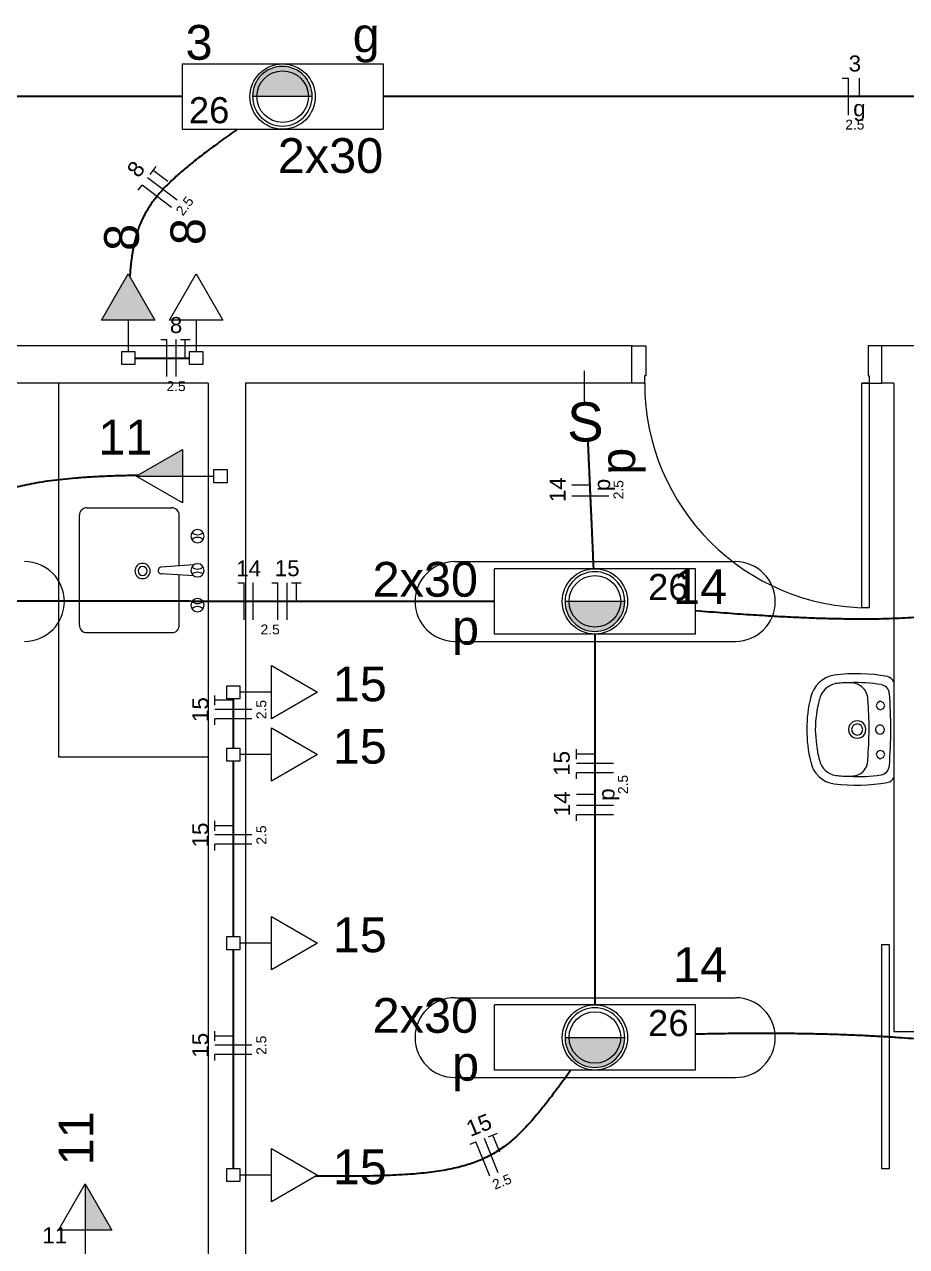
# Model space of a CAD drawing. Header units: millimetres. Extents: x 0 to 356, y -3 to 174.
# Drawn here: x 67.66 to 74.82, y 23.16 to 33.08 of the extents above; entities that cross this region are included whole.
import ezdxf

# ---------------------------------------------------------------- set-up
doc = ezdxf.new("R2010")
doc.units = ezdxf.units.MM
doc.header["$LTSCALE"] = 0.5
doc.header["$MEASUREMENT"] = 0
for name, color, linetype, lineweight in [('Arquitetura', 8, 'Continuous', 5), ('EL-Condutos', 4, 'Continuous', 30), ('EL-Fios', 9, 'Continuous', 20), ('EL-Textos fios', 7, 'Continuous', 20), ('EL-Textos pontos', 5, 'Continuous', 20), ('P-SIMBOL', 5, 'Continuous', 20)]:
    doc.layers.add(name, color=color, linetype=linetype, lineweight=lineweight)
doc.styles.add('Arial', font='arial.ttf')

msp = doc.modelspace()

# ---------------------------------------------------------------- hatches: boundary and pattern name
at = {"layer": 'Arquitetura', "linetype": 'Continuous'}
for points in [[(69.752, 32.739), (69.731, 32.738), (69.71, 32.735), (69.69, 32.731), (69.669, 32.724), (69.65, 32.716), (69.631, 32.706), (69.613, 32.695), (69.597, 32.682), (69.581, 32.668), (69.567, 32.652), (69.554, 32.636), (69.542, 32.618), (69.533, 32.599), (69.525, 32.579), (69.518, 32.559), (69.514, 32.539), (69.511, 32.518), (69.51, 32.497), (69.51, 32.496), (69.51, 32.496), (69.51, 32.496), (69.51, 32.496), (69.51, 32.496), (69.51, 32.496), (69.51, 32.496), (69.51, 32.496), (69.51, 32.496), (69.51, 32.496), (69.51, 32.496), (69.51, 32.496), (69.51, 32.496), (69.51, 32.496), (69.51, 32.496), (69.51, 32.496), (69.51, 32.496), (69.51, 32.496), (69.51, 32.496), (69.51, 32.496), (69.51, 32.496), (69.51, 32.496), (69.51, 32.496), (69.51, 32.496), (69.51, 32.496), (69.51, 32.496), (69.51, 32.496), (69.51, 32.496), (69.51, 32.496), (69.51, 32.496), (69.51, 32.496), (69.51, 32.496), (69.51, 32.496), (69.51, 32.496), (69.51, 32.496), (69.51, 32.496), (69.51, 32.496), (69.51, 32.496), (69.51, 32.496), (69.51, 32.496), (69.51, 32.496), (69.51, 32.496), (69.51, 32.496), (69.51, 32.496), (69.51, 32.496), (69.51, 32.496), (69.51, 32.496), (69.51, 32.496), (69.51, 32.496), (69.51, 32.496), (69.51, 32.496), (69.51, 32.496), (69.51, 32.496), (69.51, 32.496), (69.51, 32.496), (69.51, 32.496), (69.51, 32.496), (69.51, 32.496), (69.51, 32.496), (69.51, 32.496), (69.51, 32.496), (69.51, 32.496), (69.51, 32.496), (69.51, 32.496), (69.51, 32.496), (69.51, 32.496), (69.51, 32.496), (69.51, 32.496), (69.51, 32.496), (69.51, 32.496), (69.51, 32.496), (69.51, 32.496), (69.51, 32.496), (69.995, 32.494), (69.995, 32.496), (69.995, 32.496), (69.995, 32.496), (69.995, 32.496), (69.995, 32.496), (69.995, 32.496), (69.995, 32.496), (69.995, 32.496), (69.995, 32.496), (69.995, 32.496), (69.995, 32.496), (69.995, 32.496), (69.995, 32.496), (69.995, 32.496), (69.995, 32.496), (69.995, 32.496), (69.995, 32.496), (69.995, 32.496), (69.995, 32.496), (69.995, 32.496), (69.995, 32.496), (69.995, 32.496), (69.995, 32.496), (69.995, 32.496), (69.995, 32.496), (69.995, 32.496), (69.995, 32.496), (69.995, 32.496), (69.995, 32.496), (69.995, 32.496), (69.995, 32.496), (69.995, 32.496), (69.995, 32.496), (69.995, 32.496), (69.995, 32.496), (69.995, 32.496), (69.995, 32.496), (69.995, 32.496), (69.995, 32.496), (69.995, 32.496), (69.995, 32.496), (69.995, 32.496), (69.995, 32.496), (69.995, 32.496), (69.995, 32.496), (69.995, 32.496), (69.995, 32.496), (69.995, 32.496), (69.995, 32.496), (69.995, 32.496), (69.995, 32.496), (69.995, 32.496), (69.995, 32.496), (69.995, 32.496), (69.995, 32.496), (69.995, 32.496), (69.995, 32.496), (69.995, 32.496), (69.995, 32.496), (69.995, 32.496), (69.995, 32.496), (69.995, 32.496), (69.995, 32.496), (69.995, 32.496), (69.995, 32.496), (69.995, 32.496), (69.995, 32.496), (69.995, 32.496), (69.995, 32.496), (69.995, 32.496), (69.995, 32.496), (69.995, 32.496), (69.995, 32.496), (69.995, 32.497), (69.994, 32.518), (69.991, 32.539), (69.986, 32.559), (69.98, 32.579), (69.972, 32.599), (69.962, 32.618), (69.951, 32.636), (69.938, 32.652), (69.924, 32.668), (69.908, 32.682), (69.891, 32.695), (69.873, 32.706), (69.855, 32.716), (69.835, 32.724), (69.815, 32.731), (69.794, 32.735), (69.773, 32.738), (69.752, 32.739), (69.752, 32.739)], [(72.289, 28.153), (72.31, 28.154), (72.331, 28.157), (72.352, 28.161), (72.372, 28.168), (72.392, 28.176), (72.411, 28.185), (72.428, 28.197), (72.445, 28.21), (72.461, 28.224), (72.475, 28.239), (72.488, 28.256), (72.499, 28.274), (72.509, 28.293), (72.517, 28.312), (72.523, 28.332), (72.528, 28.353), (72.531, 28.374), (72.532, 28.395), (72.532, 28.396), (72.532, 28.396), (72.532, 28.396), (72.532, 28.396), (72.532, 28.396), (72.532, 28.396), (72.532, 28.396), (72.532, 28.396), (72.532, 28.396), (72.532, 28.396), (72.532, 28.396), (72.532, 28.396), (72.532, 28.396), (72.532, 28.396), (72.532, 28.396), (72.532, 28.396), (72.532, 28.396), (72.532, 28.396), (72.532, 28.396), (72.532, 28.396), (72.532, 28.396), (72.532, 28.396), (72.532, 28.396), (72.532, 28.396), (72.532, 28.396), (72.532, 28.396), (72.532, 28.396), (72.532, 28.396), (72.532, 28.396), (72.532, 28.396), (72.532, 28.396), (72.532, 28.396), (72.532, 28.396), (72.532, 28.396), (72.532, 28.396), (72.532, 28.396), (72.532, 28.396), (72.532, 28.396), (72.532, 28.396), (72.532, 28.396), (72.532, 28.396), (72.532, 28.396), (72.532, 28.396), (72.532, 28.396), (72.532, 28.396), (72.532, 28.396), (72.532, 28.396), (72.532, 28.396), (72.532, 28.396), (72.532, 28.396), (72.532, 28.396), (72.532, 28.396), (72.532, 28.396), (72.532, 28.396), (72.532, 28.396), (72.532, 28.396), (72.532, 28.396), (72.532, 28.396), (72.532, 28.396), (72.532, 28.396), (72.532, 28.396), (72.532, 28.396), (72.532, 28.396), (72.532, 28.396), (72.532, 28.396), (72.532, 28.396), (72.532, 28.396), (72.532, 28.396), (72.532, 28.396), (72.532, 28.396), (72.532, 28.396), (72.532, 28.396), (72.532, 28.396), (72.047, 28.397), (72.047, 28.396), (72.047, 28.396), (72.047, 28.396), (72.047, 28.396), (72.047, 28.396), (72.047, 28.396), (72.047, 28.396), (72.047, 28.396), (72.047, 28.396), (72.047, 28.396), (72.047, 28.396), (72.047, 28.396), (72.047, 28.396), (72.047, 28.396), (72.047, 28.396), (72.047, 28.396), (72.047, 28.396), (72.047, 28.396), (72.047, 28.396), (72.047, 28.396), (72.047, 28.396), (72.047, 28.396), (72.047, 28.396), (72.047, 28.396), (72.047, 28.396), (72.047, 28.396), (72.047, 28.396), (72.047, 28.396), (72.047, 28.396), (72.047, 28.396), (72.047, 28.396), (72.047, 28.396), (72.047, 28.396), (72.047, 28.396), (72.047, 28.396), (72.047, 28.396), (72.047, 28.396), (72.047, 28.396), (72.047, 28.396), (72.047, 28.396), (72.047, 28.396), (72.047, 28.396), (72.047, 28.396), (72.047, 28.396), (72.047, 28.396), (72.047, 28.396), (72.047, 28.396), (72.047, 28.396), (72.047, 28.396), (72.047, 28.396), (72.047, 28.396), (72.047, 28.396), (72.047, 28.396), (72.047, 28.396), (72.047, 28.396), (72.047, 28.396), (72.047, 28.396), (72.047, 28.396), (72.047, 28.396), (72.047, 28.396), (72.047, 28.396), (72.047, 28.396), (72.047, 28.396), (72.047, 28.396), (72.047, 28.396), (72.047, 28.396), (72.047, 28.396), (72.047, 28.396), (72.047, 28.396), (72.047, 28.396), (72.047, 28.396), (72.047, 28.396), (72.047, 28.396), (72.047, 28.395), (72.048, 28.374), (72.051, 28.353), (72.055, 28.332), (72.062, 28.312), (72.07, 28.293), (72.08, 28.274), (72.091, 28.256), (72.104, 28.239), (72.118, 28.224), (72.134, 28.21), (72.15, 28.197), (72.168, 28.185), (72.187, 28.176), (72.207, 28.168), (72.227, 28.161), (72.247, 28.157), (72.268, 28.154), (72.289, 28.153), (72.289, 28.153)], [(72.289, 24.613), (72.31, 24.614), (72.331, 24.617), (72.352, 24.621), (72.372, 24.628), (72.392, 24.636), (72.411, 24.645), (72.428, 24.657), (72.445, 24.67), (72.461, 24.684), (72.475, 24.699), (72.488, 24.716), (72.499, 24.734), (72.509, 24.753), (72.517, 24.772), (72.523, 24.792), (72.528, 24.813), (72.531, 24.834), (72.532, 24.855), (72.532, 24.856), (72.532, 24.856), (72.532, 24.856), (72.532, 24.856), (72.532, 24.856), (72.532, 24.856), (72.532, 24.856), (72.532, 24.856), (72.532, 24.856), (72.532, 24.856), (72.532, 24.856), (72.532, 24.856), (72.532, 24.856), (72.532, 24.856), (72.532, 24.856), (72.532, 24.856), (72.532, 24.856), (72.532, 24.856), (72.532, 24.856), (72.532, 24.856), (72.532, 24.856), (72.532, 24.856), (72.532, 24.856), (72.532, 24.856), (72.532, 24.856), (72.532, 24.856), (72.532, 24.856), (72.532, 24.856), (72.532, 24.856), (72.532, 24.856), (72.532, 24.856), (72.532, 24.856), (72.532, 24.856), (72.532, 24.856), (72.532, 24.856), (72.532, 24.856), (72.532, 24.856), (72.532, 24.856), (72.532, 24.856), (72.532, 24.856), (72.532, 24.856), (72.532, 24.856), (72.532, 24.856), (72.532, 24.856), (72.532, 24.856), (72.532, 24.856), (72.532, 24.856), (72.532, 24.856), (72.532, 24.856), (72.532, 24.856), (72.532, 24.856), (72.532, 24.856), (72.532, 24.856), (72.532, 24.856), (72.532, 24.856), (72.532, 24.856), (72.532, 24.856), (72.532, 24.856), (72.532, 24.856), (72.532, 24.856), (72.532, 24.856), (72.532, 24.856), (72.532, 24.856), (72.532, 24.856), (72.532, 24.856), (72.532, 24.856), (72.532, 24.856), (72.532, 24.856), (72.532, 24.856), (72.532, 24.856), (72.532, 24.856), (72.532, 24.856), (72.532, 24.856), (72.047, 24.857), (72.047, 24.856), (72.047, 24.856), (72.047, 24.856), (72.047, 24.856), (72.047, 24.856), (72.047, 24.856), (72.047, 24.856), (72.047, 24.856), (72.047, 24.856), (72.047, 24.856), (72.047, 24.856), (72.047, 24.856), (72.047, 24.856), (72.047, 24.856), (72.047, 24.856), (72.047, 24.856), (72.047, 24.856), (72.047, 24.856), (72.047, 24.856), (72.047, 24.856), (72.047, 24.856), (72.047, 24.856), (72.047, 24.856), (72.047, 24.856), (72.047, 24.856), (72.047, 24.856), (72.047, 24.856), (72.047, 24.856), (72.047, 24.856), (72.047, 24.856), (72.047, 24.856), (72.047, 24.856), (72.047, 24.856), (72.047, 24.856), (72.047, 24.856), (72.047, 24.856), (72.047, 24.856), (72.047, 24.856), (72.047, 24.856), (72.047, 24.856), (72.047, 24.856), (72.047, 24.856), (72.047, 24.856), (72.047, 24.856), (72.047, 24.856), (72.047, 24.856), (72.047, 24.856), (72.047, 24.856), (72.047, 24.856), (72.047, 24.856), (72.047, 24.856), (72.047, 24.856), (72.047, 24.856), (72.047, 24.856), (72.047, 24.856), (72.047, 24.856), (72.047, 24.856), (72.047, 24.856), (72.047, 24.856), (72.047, 24.856), (72.047, 24.856), (72.047, 24.856), (72.047, 24.856), (72.047, 24.856), (72.047, 24.856), (72.047, 24.856), (72.047, 24.856), (72.047, 24.856), (72.047, 24.856), (72.047, 24.856), (72.047, 24.856), (72.047, 24.856), (72.047, 24.856), (72.047, 24.855), (72.048, 24.834), (72.051, 24.813), (72.055, 24.792), (72.062, 24.772), (72.07, 24.753), (72.08, 24.734), (72.091, 24.716), (72.104, 24.699), (72.118, 24.684), (72.134, 24.67), (72.15, 24.657), (72.168, 24.645), (72.187, 24.636), (72.207, 24.628), (72.227, 24.621), (72.247, 24.617), (72.268, 24.614), (72.289, 24.613), (72.289, 24.613)]]:
    msp.add_hatch(color=256, dxfattribs=at).paths.add_polyline_path(points)
at = {"layer": 'P-SIMBOL', "linetype": 'Continuous'}
for points in [[(68.7176, 30.6801), (68.5011, 31.0551), (68.2846, 30.6801)], [(68.941, 29.413), (68.5659, 29.413), (68.9409, 29.6295)], [(68.1515, 23.292), (68.1515, 23.6671), (68.368, 23.2921)]]:
    msp.add_hatch(color=256, dxfattribs=at).paths.add_polyline_path(points)

# ---------------------------------------------------------------- linework, layer by layer
at = {"layer": 'Arquitetura'}
for p, q in [((69.754, 32.494), (69.51, 32.494)), ((69.995, 32.494), (69.51, 32.494)), ((69.995, 32.495), (69.754, 32.494)), ((69.995, 32.494), (69.754, 32.494)), ((72.592, 30.471), (65.606, 30.471)), ((78.463, 30.471), (74.619, 30.471)), ((69.15, 30.167), (65.606, 30.167)), ((67.937, 27.133), (67.937, 30.167)), ((69.15, 30.167), (69.15, 23.083)), ((72.592, 30.167), (69.454, 30.167)), ((69.454, 30.167), (69.454, 23.083)), ((72.693, 30.167), (72.592, 30.167)), ((74.516, 30.167), (74.456, 30.167)), ((74.717, 30.167), (74.619, 30.167)), ((74.717, 30.167), (74.717, 24.904)), ((71.151, 28.719), (73.428, 28.719)), ((72.047, 28.397), (72.287, 28.397)), ((72.047, 28.397), (72.287, 28.397)), ((72.047, 28.397), (72.532, 28.397)), ((72.287, 28.397), (72.532, 28.397)), ((71.151, 28.071), (73.428, 28.071)), ((74.717, 27.74), (74.717, 27.354)), ((74.606, 27.586), (74.584, 27.573)), ((74.632, 27.573), (74.606, 27.586)), ((74.584, 27.573), (74.572, 27.551)), ((74.572, 27.551), (74.584, 27.526)), ((74.584, 27.526), (74.606, 27.517)), ((74.606, 27.517), (74.632, 27.526)), ((74.644, 27.551), (74.632, 27.573)), ((74.632, 27.526), (74.644, 27.551)), ((74.717, 27.483), (74.717, 27.101)), ((74.717, 27.354), (74.717, 26.964)), ((74.606, 27.187), (74.584, 27.179)), ((74.632, 27.179), (74.606, 27.187)), ((69.15, 27.133), (67.937, 27.133)), ((74.584, 27.179), (74.572, 27.153)), ((74.572, 27.153), (74.584, 27.131)), ((74.584, 27.131), (74.606, 27.119)), ((74.606, 27.119), (74.632, 27.131)), ((74.644, 27.153), (74.632, 27.179)), ((74.632, 27.131), (74.644, 27.153)), ((71.151, 25.179), (73.428, 25.179)), ((74.717, 24.904), (75.022, 24.904)), ((72.047, 24.857), (72.287, 24.857)), ((72.047, 24.857), (72.287, 24.857)), ((72.047, 24.857), (72.532, 24.857)), ((72.287, 24.857), (72.532, 24.857)), ((71.151, 24.531), (73.428, 24.531))]:
    msp.add_line(p, q, dxfattribs=at)
at = {"layer": 'Arquitetura', "color": 7}
for p, q in [((68.105, 28.204), (68.105, 29.096)), ((68.165, 29.156), (68.855, 29.156)), ((68.915, 28.684), (68.915, 29.096)), ((69.034, 28.693), (68.769, 28.675)), ((69.034, 28.603), (68.769, 28.62)), ((68.915, 28.204), (68.915, 28.611)), ((68.165, 28.144), (68.855, 28.144))]:
    msp.add_line(p, q, dxfattribs=at)
at = {"layer": 'Arquitetura'}
for points in [[(72.59, 30.167), (72.59, 30.471), (72.702, 30.471), (72.702, 30.227), (72.693, 30.227), (72.693, 30.167), (72.59, 30.167)], [(74.619, 30.167), (74.619, 30.471), (74.507, 30.471), (74.507, 30.227), (74.516, 30.227), (74.516, 30.167), (74.619, 30.167)], [(74.456, 30.167), (74.516, 30.167), (74.516, 28.345), (74.456, 28.345), (74.456, 30.167)]]:
    msp.add_lwpolyline(points, dxfattribs=at)
msp.add_lwpolyline([(74.619, 25.611), (74.679, 25.611), (74.679, 23.789), (74.619, 23.789), (74.619, 25.611)], close=True, dxfattribs=at)
for centre, radius, start, end in [((69.752, 32.497), 0.2423, 90, 180), ((69.752, 32.497), 0.2423, 0, 90), ((69.752, 32.497), 0.2423, 180, 270), ((69.752, 32.497), 0.2423, 270, 0), ((74.516, 30.167), 1.8225, 180, 270), ((67.659, 28.395), 0.3238, 0, 90), ((71.153, 28.395), 0.3238, 90.0054, 180.003), ((73.43, 28.395), 0.3238, 0, 90), ((72.289, 28.395), 0.2423, 90, 180), ((72.289, 28.395), 0.2423, 0, 90), ((67.659, 28.395), 0.3238, 270, 0), ((71.153, 28.395), 0.3238, 180.003, 270), ((72.289, 28.395), 0.2423, 180, 270), ((72.289, 28.395), 0.2423, 270, 0), ((73.43, 28.395), 0.3238, 270, 0), ((74.273, 27.564), 0.2379, 100.056, 167.486), ((74.407, 26.282), 1.5268, 80.3071, 96.5866), ((74.627, 27.688), 0.1057, 31.07, 69.4583), ((74.279, 27.561), 0.1714, 102.719, 167.054), ((74.336, 27.106), 0.6298, 88.1735, 98.6779), ((74.365, 27.59), 0.145, 50.4003, 93.3975), ((74.415, 26.494), 1.2428, 80.7585, 92.6769), ((74.37, 27.599), 0.1351, 0.55134, 49.6562), ((74.602, 27.643), 0.0779, 4.38732, 81.2442), ((74.97, 27.379), 0.959, 165.578, 181.302), ((75.246, 27.326), 1.1678, 166.496, 178.648), ((71.529, 27.35), 2.9869, 0.06088, 4.81044), ((71.217, 27.369), 3.4747, 359.79, 4.6247), ((74.419, 27.356), 0.0707, 120.007, 180), ((74.419, 27.356), 0.045, 90, 180), ((74.419, 27.356), 0.0707, 60.0032, 119.997), ((74.419, 27.356), 0.045, 0, 90), ((74.419, 27.356), 0.0707, 0.00072, 60.0032), ((74.604, 27.356), 0.0364, 119.96, 180), ((74.604, 27.356), 0.0364, 60.0128, 119.987), ((74.604, 27.356), 0.0364, 359.963, 59.9809), ((74.971, 27.334), 0.9602, 178.659, 194.363), ((75.238, 27.381), 1.1594, 181.303, 193.542), ((74.419, 27.356), 0.0707, 180.001, 240.003), ((74.419, 27.356), 0.045, 180, 270), ((74.419, 27.356), 0.0707, 240.003, 299.997), ((74.419, 27.356), 0.045, 270, 359.99), ((74.419, 27.356), 0.0707, 300.007, 0), ((71.776, 27.356), 2.7394, 354.905, 359.979), ((74.604, 27.356), 0.0364, 179.963, 239.981), ((74.604, 27.356), 0.0364, 240.013, 299.987), ((74.604, 27.356), 0.0364, 299.96, 0), ((70.886, 27.356), 3.8055, 355.586, 0), ((74.262, 27.137), 0.2242, 190.408, 262.28), ((74.268, 27.141), 0.1587, 191.616, 261.581), ((74.377, 27.106), 0.1278, 309.245, 3.22682), ((74.45, 27.886), 0.9123, 264.203, 280.218), ((74.367, 27.136), 0.1582, 267.161, 305.348), ((74.599, 27.068), 0.0813, 279.607, 356.886), ((74.406, 28.43), 1.5252, 263.423, 279.721), ((74.336, 27.623), 0.6458, 261.83, 272.005), ((74.648, 27.003), 0.0781, 281.431, 332.133), ((71.153, 24.855), 0.3238, 90.0054, 180.003), ((73.43, 24.855), 0.3238, 0, 90), ((72.289, 24.855), 0.2423, 90, 180), ((72.289, 24.855), 0.2423, 0, 90), ((71.153, 24.855), 0.3238, 180.003, 270), ((72.289, 24.855), 0.2423, 180, 270), ((72.289, 24.855), 0.2423, 270, 0), ((73.43, 24.855), 0.3238, 270, 0)]:
    msp.add_arc(centre, radius, start, end, dxfattribs=at)
at = {"layer": 'Arquitetura', "color": 7}
for centre, radius, start, end in [((68.163, 29.097), 0.0585, 88.5159, 181.484), ((68.853, 29.094), 0.0622, 0, 89.9945), ((69.063, 28.926), 0.0536, 90, 180), ((69.063, 28.926), 0.0536, 0, 90), ((69.063, 28.926), 0.0536, 180, 270), ((69.063, 29.008), 0.0708, 228.691, 311.309), ((69.063, 28.845), 0.0708, 48.8837, 131.116), ((69.063, 28.926), 0.0536, 270, 0), ((68.617, 28.643), 0.0622, 90, 180), ((68.617, 28.643), 0.0364, 90, 180), ((68.617, 28.643), 0.0622, 0, 90), ((68.617, 28.643), 0.0364, 0, 90), ((68.772, 28.648), 0.0279, 89.2639, 149.279), ((69.063, 28.648), 0.0536, 90, 180), ((69.063, 28.729), 0.0708, 229.532, 310.468), ((69.063, 28.648), 0.0536, 0, 90), ((68.617, 28.643), 0.0622, 180, 270), ((68.617, 28.643), 0.0364, 180, 270), ((68.617, 28.643), 0.0364, 270, 0), ((68.617, 28.643), 0.0622, 270, 0), ((68.772, 28.648), 0.0279, 149.279, 209.293), ((68.772, 28.648), 0.0279, 209.293, 269.308), ((69.063, 28.648), 0.0536, 180, 270), ((69.063, 28.562), 0.0708, 51.4273, 128.573), ((69.063, 28.648), 0.0536, 270, 0), ((69.063, 28.365), 0.0536, 90, 180), ((69.063, 28.45), 0.0708, 228.79, 311.21), ((69.063, 28.365), 0.0536, 0, 90), ((69.063, 28.365), 0.0536, 180, 270), ((69.063, 28.283), 0.0708, 48.9936, 131.006), ((69.063, 28.365), 0.0536, 270, 0), ((68.163, 28.202), 0.0585, 178.516, 271.484), ((68.857, 28.202), 0.0585, 268.516, 1.48409)]:
    msp.add_arc(centre, radius, start, end, dxfattribs=at)
at = {"layer": 'EL-Condutos', "linetype": 'Continuous'}
for points in [[(68.9408, 32.4941), (68.6, 32.4941), (68.278, 32.4942), (67.9736, 32.4942), (67.6854, 32.4942), (67.412, 32.4943), (67.1521, 32.4943), (66.9043, 32.4943), (66.6674, 32.4943), (66.4399, 32.4944), (66.2204, 32.4944), (66.0078, 32.4944), (65.8005, 32.4944), (65.5972, 32.4945), (65.3967, 32.4945), (65.1975, 32.4945), (64.9983, 32.4945), (64.7978, 32.4945), (64.5945, 32.4946), (64.3872, 32.4946), (64.1746, 32.4946), (63.9551, 32.4946), (63.7276, 32.4947), (63.4907, 32.4947), (63.2429, 32.4947), (62.983, 32.4947), (62.7096, 32.4948), (62.4214, 32.4948), (62.117, 32.4948), (61.795, 32.4949), (61.4542, 32.4949)], [(78.0529, 32.494), (77.7121, 32.494), (77.3902, 32.494), (77.0858, 32.494), (76.7976, 32.494), (76.5243, 32.494), (76.2644, 32.494), (76.0167, 32.494), (75.7797, 32.494), (75.5522, 32.494), (75.3328, 32.494), (75.1202, 32.494), (74.9129, 32.494), (74.7097, 32.494), (74.5092, 32.494), (74.31, 32.494), (74.1108, 32.494), (73.9103, 32.494), (73.7071, 32.494), (73.4998, 32.494), (73.2872, 32.494), (73.0678, 32.494), (72.8403, 32.494), (72.6033, 32.494), (72.3556, 32.494), (72.0957, 32.494), (71.8224, 32.494), (71.5342, 32.494), (71.2298, 32.494), (70.9079, 32.494), (70.5671, 32.494)], [(69.3844, 32.2291), (69.3189, 32.1817), (69.2567, 32.1364), (69.1978, 32.0928), (69.1421, 32.051), (69.0893, 32.0107), (69.0396, 31.9718), (68.9927, 31.934), (68.9487, 31.8973), (68.9073, 31.8615), (68.8686, 31.8265), (68.8325, 31.792), (68.7987, 31.7579), (68.7674, 31.7241), (68.7383, 31.6903), (68.7115, 31.6565), (68.6867, 31.6225), (68.664, 31.588), (68.6432, 31.5531), (68.6242, 31.5174), (68.607, 31.4808), (68.5915, 31.4433), (68.5776, 31.4045), (68.5652, 31.3644), (68.5542, 31.3228), (68.5446, 31.2796), (68.5361, 31.2345), (68.5289, 31.1875), (68.5227, 31.1383), (68.5175, 31.0868), (68.5133, 31.0328)], [(68.5543, 30.371), (68.5744, 30.371), (68.5935, 30.371), (68.6115, 30.371), (68.6285, 30.371), (68.6447, 30.371), (68.6602, 30.371), (68.6749, 30.371), (68.689, 30.371), (68.7025, 30.371), (68.7156, 30.371), (68.7283, 30.371), (68.7406, 30.371), (68.7527, 30.371), (68.7647, 30.371), (68.7766, 30.371), (68.7885, 30.371), (68.8005, 30.371), (68.8126, 30.371), (68.825, 30.371), (68.8376, 30.371), (68.8507, 30.371), (68.8643, 30.371), (68.8784, 30.371), (68.8931, 30.371), (68.9085, 30.371), (68.9247, 30.371), (68.9418, 30.371), (68.9598, 30.371), (68.9788, 30.371), (68.999, 30.371)], [(72.2316, 29.6924), (72.2332, 29.6565), (72.2348, 29.6217), (72.2363, 29.5879), (72.2377, 29.555), (72.2392, 29.5229), (72.2406, 29.4915), (72.242, 29.4606), (72.2433, 29.4301), (72.2447, 29.4), (72.246, 29.3702), (72.2473, 29.3405), (72.2486, 29.3108), (72.25, 29.2811), (72.2513, 29.2511), (72.2527, 29.2209), (72.254, 29.1903), (72.2554, 29.1592), (72.2568, 29.1275), (72.2583, 29.0951), (72.2598, 29.0618), (72.2613, 29.0277), (72.2629, 28.9925), (72.2645, 28.9561), (72.2662, 28.9185), (72.2679, 28.8796), (72.2697, 28.8392), (72.2716, 28.7973), (72.2735, 28.7537), (72.2756, 28.7083), (72.2777, 28.6611)], [(66.7818, 28.6626), (66.8171, 28.7059), (66.8502, 28.7483), (66.8817, 28.7898), (66.9117, 28.8302), (66.9409, 28.8696), (66.9696, 28.9079), (66.9982, 28.9452), (67.0272, 28.9813), (67.0569, 29.0162), (67.0877, 29.0499), (67.1201, 29.0824), (67.1545, 29.1136), (67.1912, 29.1435), (67.2308, 29.1721), (67.2736, 29.1993), (67.32, 29.2252), (67.3705, 29.2496), (67.4254, 29.2725), (67.4852, 29.2939), (67.5503, 29.3138), (67.621, 29.3321), (67.6979, 29.3489), (67.7812, 29.364), (67.8715, 29.3774), (67.9692, 29.3891), (68.0745, 29.3992), (68.1881, 29.4074), (68.3102, 29.4139), (68.4413, 29.4185), (68.5818, 29.4213)], [(71.473, 28.3966), (71.292, 28.3966), (71.12, 28.3966), (70.9562, 28.3966), (70.8, 28.3966), (70.6508, 28.3966), (70.5079, 28.3966), (70.3708, 28.3966), (70.2387, 28.3966), (70.1111, 28.3967), (69.9873, 28.3967), (69.8667, 28.3967), (69.7486, 28.3967), (69.6324, 28.3967), (69.5175, 28.3967), (69.4032, 28.3967), (69.2889, 28.3967), (69.174, 28.3967), (69.0579, 28.3967), (68.9398, 28.3968), (68.8191, 28.3968), (68.6953, 28.3968), (68.5677, 28.3968), (68.4357, 28.3968), (68.2985, 28.3968), (68.1557, 28.3968), (68.0065, 28.3968), (67.8503, 28.3969), (67.6865, 28.3969), (67.5144, 28.3969), (67.3335, 28.3969)], [(73.1095, 28.3218), (73.3382, 28.304), (73.5496, 28.2893), (73.7446, 28.2774), (73.9242, 28.2681), (74.0893, 28.2614), (74.2411, 28.2571), (74.3804, 28.2549), (74.5083, 28.2548), (74.6257, 28.2565), (74.7337, 28.26), (74.8332, 28.265), (74.9252, 28.2714), (75.0107, 28.279), (75.0907, 28.2878), (75.1662, 28.2974), (75.2382, 28.3078), (75.3076, 28.3188), (75.3754, 28.3302), (75.4427, 28.3419), (75.5105, 28.3537), (75.5796, 28.3654), (75.6511, 28.377), (75.7261, 28.3882), (75.8054, 28.3988), (75.8901, 28.4088), (75.9811, 28.4179), (76.0795, 28.4261), (76.1862, 28.433), (76.3023, 28.4387), (76.4287, 28.4428)], [(72.2895, 28.1332), (72.2895, 27.9945), (72.2895, 27.8637), (72.2895, 27.7403), (72.2895, 27.6237), (72.2895, 27.5132), (72.2895, 27.4085), (72.2895, 27.3088), (72.2895, 27.2136), (72.2895, 27.1224), (72.2895, 27.0346), (72.2895, 26.9496), (72.2895, 26.8668), (72.2895, 26.7858), (72.2895, 26.7059), (72.2895, 26.6265), (72.2895, 26.5471), (72.2895, 26.4672), (72.2895, 26.3862), (72.2895, 26.3034), (72.2895, 26.2184), (72.2895, 26.1306), (72.2895, 26.0394), (72.2895, 25.9442), (72.2895, 25.8445), (72.2895, 25.7398), (72.2895, 25.6293), (72.2895, 25.5127), (72.2895, 25.3893), (72.2895, 25.2585), (72.2895, 25.1198)], [(69.354, 27.2062), (69.354, 27.2242), (69.354, 27.2412), (69.354, 27.2573), (69.354, 27.2726), (69.354, 27.2872), (69.354, 27.301), (69.354, 27.3142), (69.354, 27.3269), (69.354, 27.3391), (69.354, 27.3509), (69.354, 27.3623), (69.354, 27.3735), (69.354, 27.3844), (69.354, 27.3953), (69.354, 27.406), (69.354, 27.4167), (69.354, 27.4276), (69.354, 27.4385), (69.354, 27.4497), (69.354, 27.4611), (69.354, 27.4729), (69.354, 27.4851), (69.354, 27.4978), (69.354, 27.511), (69.354, 27.5248), (69.354, 27.5394), (69.354, 27.5547), (69.354, 27.5708), (69.354, 27.5878), (69.354, 27.6058)], [(69.354, 25.6744), (69.354, 25.7418), (69.354, 25.8052), (69.354, 25.8647), (69.354, 25.9207), (69.354, 25.9735), (69.354, 26.0233), (69.354, 26.0704), (69.354, 26.1152), (69.354, 26.158), (69.354, 26.1989), (69.354, 26.2384), (69.354, 26.2767), (69.354, 26.3141), (69.354, 26.351), (69.354, 26.3875), (69.354, 26.424), (69.354, 26.4609), (69.354, 26.4983), (69.354, 26.5366), (69.354, 26.5761), (69.354, 26.617), (69.354, 26.6598), (69.354, 26.7046), (69.354, 26.7517), (69.354, 26.8015), (69.354, 26.8543), (69.354, 26.9103), (69.354, 26.9698), (69.354, 27.0332), (69.354, 27.1006)], [(69.354, 23.7914), (69.354, 23.8759), (69.354, 23.9551), (69.354, 24.0296), (69.354, 24.0995), (69.354, 24.1654), (69.354, 24.2275), (69.354, 24.2863), (69.354, 24.3421), (69.354, 24.3953), (69.354, 24.4463), (69.354, 24.4953), (69.354, 24.5429), (69.354, 24.5894), (69.354, 24.6351), (69.354, 24.6805), (69.354, 24.7259), (69.354, 24.7716), (69.354, 24.8181), (69.354, 24.8657), (69.354, 24.9147), (69.354, 24.9657), (69.354, 25.0189), (69.354, 25.0747), (69.354, 25.1335), (69.354, 25.1956), (69.354, 25.2615), (69.354, 25.3314), (69.354, 25.4059), (69.354, 25.4851), (69.354, 25.5696)], [(73.1048, 24.8855), (73.3012, 24.8891), (73.4875, 24.8912), (73.6642, 24.8918), (73.8316, 24.8909), (73.9902, 24.8888), (74.1404, 24.8856), (74.2825, 24.8812), (74.4171, 24.8759), (74.5445, 24.8698), (74.6651, 24.8629), (74.7793, 24.8554), (74.8875, 24.8474), (74.9902, 24.8389), (75.0877, 24.8302), (75.1805, 24.8212), (75.2689, 24.8121), (75.3534, 24.8031), (75.4344, 24.7942), (75.5123, 24.7855), (75.5875, 24.7771), (75.6603, 24.7692), (75.7313, 24.7619), (75.8008, 24.7552), (75.8693, 24.7493), (75.937, 24.7442), (76.0045, 24.7402), (76.0722, 24.7372), (76.1404, 24.7354), (76.2096, 24.7349), (76.2802, 24.7359)], [(72.0939, 24.5902), (72.0389, 24.5152), (71.9866, 24.4446), (71.9366, 24.3783), (71.8885, 24.3161), (71.8419, 24.2578), (71.7964, 24.2034), (71.7517, 24.1527), (71.7073, 24.1057), (71.6629, 24.0621), (71.618, 24.0219), (71.5723, 23.9849), (71.5253, 23.9511), (71.4768, 23.9202), (71.4262, 23.8921), (71.3732, 23.8668), (71.3175, 23.8442), (71.2585, 23.8239), (71.196, 23.8061), (71.1295, 23.7905), (71.0586, 23.7769), (70.9829, 23.7654), (70.9022, 23.7557), (70.8158, 23.7478), (70.7236, 23.7414), (70.625, 23.7365), (70.5197, 23.733), (70.4072, 23.7307), (70.2873, 23.7295), (70.1595, 23.7293), (70.0234, 23.7299)]]:
    msp.add_spline(points, degree=3, dxfattribs=at)
at = {"layer": 'EL-Fios'}
for p, q in [((74.2975, 32.644), (74.3475, 32.644)), ((74.3475, 32.344), (74.3475, 32.644)), ((74.437, 32.494), (74.437, 32.644)), ((68.6788, 31.8621), (68.727, 31.9259)), ((68.8226, 31.8036), (68.7029, 31.894)), ((68.5823, 31.7344), (68.6125, 31.7743)), ((68.8518, 31.5935), (68.6125, 31.7743)), ((68.897, 31.6534), (68.6577, 31.8342)), ((68.7641, 30.521), (68.8141, 30.521)), ((68.8141, 30.221), (68.8141, 30.521)), ((68.8891, 30.221), (68.8891, 30.521)), ((68.9241, 30.521), (69.0041, 30.521)), ((68.9641, 30.371), (68.9641, 30.521)), ((72.253, 29.3408), (72.103, 29.3408)), ((72.403, 29.2513), (72.103, 29.2513)), ((69.3907, 28.5467), (69.4408, 28.5467)), ((69.4408, 28.2467), (69.4408, 28.5467)), ((69.5157, 28.2467), (69.5157, 28.5467)), ((69.6657, 28.5467), (69.7157, 28.5467)), ((69.7157, 28.2467), (69.7157, 28.5467)), ((69.7907, 28.2467), (69.7907, 28.5467)), ((69.8257, 28.5467), (69.9057, 28.5467)), ((69.8657, 28.3967), (69.8657, 28.5467)), ((69.204, 27.5535), (69.204, 27.6335)), ((69.354, 27.5935), (69.204, 27.5935)), ((69.504, 27.5185), (69.204, 27.5185)), ((69.504, 27.4435), (69.204, 27.4435)), ((69.204, 27.3935), (69.204, 27.4435)), ((72.1395, 27.1155), (72.1395, 27.1955)), ((72.2895, 27.1555), (72.1395, 27.1555)), ((72.4395, 27.0805), (72.1395, 27.0805)), ((72.4395, 27.0055), (72.1395, 27.0055)), ((72.1395, 26.9555), (72.1395, 27.0055)), ((72.2895, 26.8285), (72.1395, 26.8285)), ((72.4395, 26.739), (72.1395, 26.739)), ((69.204, 26.535), (69.204, 26.615)), ((72.4395, 26.664), (72.1395, 26.664)), ((72.1395, 26.614), (72.1395, 26.664)), ((69.354, 26.575), (69.204, 26.575)), ((69.504, 26.5), (69.204, 26.5)), ((69.504, 26.425), (69.204, 26.425)), ((69.204, 26.375), (69.204, 26.425)), ((69.204, 24.828), (69.204, 24.908)), ((69.354, 24.868), (69.204, 24.868)), ((69.504, 24.793), (69.204, 24.793)), ((69.504, 24.718), (69.204, 24.718)), ((69.204, 24.668), (69.204, 24.718)), ((71.5053, 23.758), (71.3926, 24.0361)), ((71.425, 24.0492), (71.4991, 24.0793)), ((71.5184, 23.9252), (71.4621, 24.0642)), ((71.2767, 23.9891), (71.3231, 24.0079)), ((71.4357, 23.7299), (71.3231, 24.0079))]:
    msp.add_line(p, q, dxfattribs=at)
at = {"layer": 'P-SIMBOL'}
for p, q in [((68.938, 32.759), (70.57, 32.759)), ((68.938, 32.759), (68.938, 32.229)), ((70.57, 32.759), (70.57, 32.229)), ((68.938, 32.229), (70.57, 32.229)), ((68.2846, 30.6801), (68.5011, 31.0551)), ((68.5011, 31.0551), (68.7176, 30.6801)), ((68.8357, 30.6801), (69.0522, 31.0551)), ((69.0522, 31.0551), (69.2687, 30.6801)), ((68.7176, 30.6801), (68.2846, 30.6801)), ((68.5011, 30.6801), (68.5011, 30.424)), ((69.2687, 30.6801), (68.8357, 30.6801)), ((69.0522, 30.6801), (69.0522, 30.424)), ((68.4481, 30.424), (68.5541, 30.424)), ((68.4481, 30.318), (68.4481, 30.424)), ((68.5541, 30.424), (68.5541, 30.318)), ((68.9992, 30.424), (69.1052, 30.424)), ((68.9992, 30.318), (68.9992, 30.424)), ((69.1052, 30.424), (69.1052, 30.318)), ((68.5541, 30.318), (68.4481, 30.318)), ((69.1052, 30.318), (68.9992, 30.318)), ((72.206, 30.01), (72.206, 30.267)), ((68.5659, 29.413), (68.9409, 29.6295)), ((68.9409, 29.6295), (68.9409, 29.1965)), ((69.197, 29.36), (69.197, 29.466)), ((69.197, 29.466), (69.303, 29.466)), ((69.303, 29.466), (69.303, 29.36)), ((68.5659, 29.413), (68.9409, 29.413)), ((68.9409, 29.1965), (68.5659, 29.413)), ((68.9409, 29.413), (69.197, 29.413)), ((69.303, 29.36), (69.197, 29.36)), ((71.4735, 28.1315), (71.4735, 28.6615)), ((73.1055, 28.6615), (71.4735, 28.6615)), ((73.1055, 28.1315), (73.1055, 28.6615)), ((73.1055, 28.1315), (71.4735, 28.1315)), ((69.663, 27.8755), (70.038, 27.659)), ((69.663, 27.4425), (69.663, 27.8755)), ((69.301, 27.606), (69.301, 27.712)), ((69.301, 27.712), (69.407, 27.712)), ((69.407, 27.712), (69.407, 27.606)), ((69.407, 27.606), (69.301, 27.606)), ((69.663, 27.659), (69.407, 27.659)), ((70.038, 27.659), (69.663, 27.4425)), ((69.663, 27.3695), (70.038, 27.153)), ((69.663, 26.9365), (69.663, 27.3695)), ((69.301, 27.1), (69.301, 27.206)), ((69.301, 27.206), (69.407, 27.206)), ((69.407, 27.206), (69.407, 27.1)), ((69.407, 27.1), (69.301, 27.1)), ((69.663, 27.153), (69.407, 27.153)), ((70.038, 27.153), (69.663, 26.9365)), ((69.663, 25.8385), (70.038, 25.622)), ((69.663, 25.4055), (69.663, 25.8385)), ((69.301, 25.569), (69.301, 25.675)), ((69.301, 25.675), (69.407, 25.675)), ((69.407, 25.675), (69.407, 25.569)), ((69.663, 25.622), (69.407, 25.622)), ((70.038, 25.622), (69.663, 25.4055)), ((69.407, 25.569), (69.301, 25.569)), ((71.4735, 24.5915), (71.4735, 25.1215)), ((73.1055, 25.1215), (71.4735, 25.1215)), ((73.1055, 24.5915), (73.1055, 25.1215)), ((73.1055, 24.5915), (71.4735, 24.5915)), ((69.663, 23.9555), (70.038, 23.739)), ((69.663, 23.5225), (69.663, 23.9555)), ((69.301, 23.6859), (69.301, 23.792)), ((69.301, 23.792), (69.407, 23.792)), ((69.407, 23.792), (69.407, 23.6859)), ((69.663, 23.739), (69.407, 23.739)), ((70.038, 23.739), (69.663, 23.5225)), ((67.935, 23.2921), (68.1515, 23.6671)), ((68.1515, 23.6671), (68.1515, 23.2921)), ((68.1515, 23.6671), (68.368, 23.2921)), ((69.407, 23.6859), (69.301, 23.6859)), ((68.368, 23.2921), (67.935, 23.2921)), ((68.1515, 23.2921), (68.1515, 23.036))]:
    msp.add_line(p, q, dxfattribs=at)
for centre, radius in [((69.754, 32.494), 0.265), ((69.754, 32.494), 0.2092), ((72.2895, 28.3965), 0.265), ((72.2895, 28.3965), 0.2092), ((72.2895, 24.8565), 0.265), ((72.2895, 24.8565), 0.2092)]:
    msp.add_circle(centre, radius, dxfattribs=at)

# ---------------------------------------------------------------- texts
at = {"layer": 'EL-Textos fios', "attachment_point": 8, "line_spacing_factor": 0.798, "style": 'Arial'}
for s, insert, char_height, width in [('3', (74.4, 32.6959), 0.13, 0.156), ('g', (74.437, 32.295), 0.13, 0.156), ('2.5', (74.4, 32.2254), 0.08, 0.288), ('8', (68.889, 30.5729), 0.13, 0.156), ('2.5', (68.889, 30.1024), 0.08, 0.288), ('14', (69.478, 28.5989), 0.13, 0.312), ('15', (69.791, 28.5989), 0.13, 0.312), ('2.5', (69.653, 28.1274), 0.08, 0.288), ('11', (67.904, 23.1849), 0.13, 0.312)]:
    msp.add_mtext(s, dxfattribs=dict(at, insert=insert, char_height=char_height, width=width))
for s, insert, char_height, width, rotation in [('8', (68.6158, 31.8659), 0.13, 0.156, 52.93557), ('2.5', (68.9919, 31.5819), 0.08, 0.288, 52.93557), ('14', (72.0511, 29.303), 0.13, 0.312, 90.00021), ('p', (72.452, 29.341), 0.13, 0.156, 90.00021), ('2.5', (72.5216, 29.303), 0.08, 0.288, 90.00021), ('15', (69.1521, 27.518), 0.13, 0.312, 90.00021), ('2.5', (69.6226, 27.518), 0.08, 0.288, 90.00021), ('15', (72.0871, 27.081), 0.13, 0.312, 90.00021), ('2.5', (72.5586, 26.91), 0.08, 0.288, 90.00021), ('14', (72.0871, 26.753), 0.13, 0.312, 90.00021), ('p', (72.488, 26.828), 0.13, 0.156, 90.00021), ('15', (69.1521, 26.5), 0.13, 0.312, 90.00021), ('2.5', (69.6226, 26.5), 0.08, 0.288, 90.00021), ('15', (69.1521, 24.793), 0.13, 0.312, 90.00021), ('2.5', (69.6226, 24.793), 0.08, 0.288, 90.00021), ('15', (71.3729, 24.0838), 0.13, 0.312, 22.0646), ('2.5', (71.5501, 23.6475), 0.08, 0.288, 22.0646)]:
    msp.add_mtext(s, dxfattribs=dict(at, insert=insert, char_height=char_height, width=width, rotation=rotation))
at = {"layer": 'EL-Textos pontos', "char_height": 0.2824, "line_spacing_factor": 0.798, "style": 'Arial'}
for s, insert, width, attachment_point in [('3', (68.966, 32.7892), 0.33888, 7), ('g', (70.323, 32.769), 0.33888, 7), ('2x30', (69.715, 31.8702), 1.35552, 7), ('11', (68.477, 29.5882), 0.67776, 8), ('2x30', (71.34, 28.4302), 1.35552, 9), ('14', (73.363, 28.3752), 0.67776, 9), ('p', (71.349, 27.96), 0.33888, 9), ('15', (70.381, 27.5812), 0.67776, 8), ('15', (70.381, 27.0752), 0.67776, 8), ('15', (70.381, 25.5442), 0.67776, 8), ('14', (73.363, 25.3062), 0.67776, 9), ('2x30', (71.34, 24.8902), 1.35552, 9), ('p', (71.349, 24.42), 0.33888, 9), ('15', (70.381, 23.6612), 0.67776, 8)]:
    msp.add_mtext(s, dxfattribs=dict(at, insert=insert, width=width, attachment_point=attachment_point))
at = {"layer": 'EL-Textos pontos', "char_height": 0.2824, "attachment_point": 8, "rotation": 90.00021, "line_spacing_factor": 0.798, "style": 'Arial'}
for s, insert, width in [('8', (69.1298, 31.398), 0.33888), ('8', (68.5918, 31.351), 0.33888), ('p', (72.701, 29.534), 0.33888), ('11', (68.2178, 24.037), 0.67776)]:
    msp.add_mtext(s, dxfattribs=dict(at, insert=insert, width=width))
at = {"layer": 'P-SIMBOL', "line_spacing_factor": 0.798, "style": 'Arial'}
for s, insert, char_height, width, attachment_point in [('26', (68.993, 32.2749), 0.2118, 0.50832, 7), ('S', (72.36, 29.6898), 0.3177, 0.38124, 9), ('26', (73.05, 28.4039), 0.2118, 0.50832, 9), ('26', (73.05, 24.8639), 0.2118, 0.50832, 9)]:
    msp.add_mtext(s, dxfattribs=dict(at, insert=insert, char_height=char_height, width=width, attachment_point=attachment_point))

doc.saveas('drawing.dxf')
